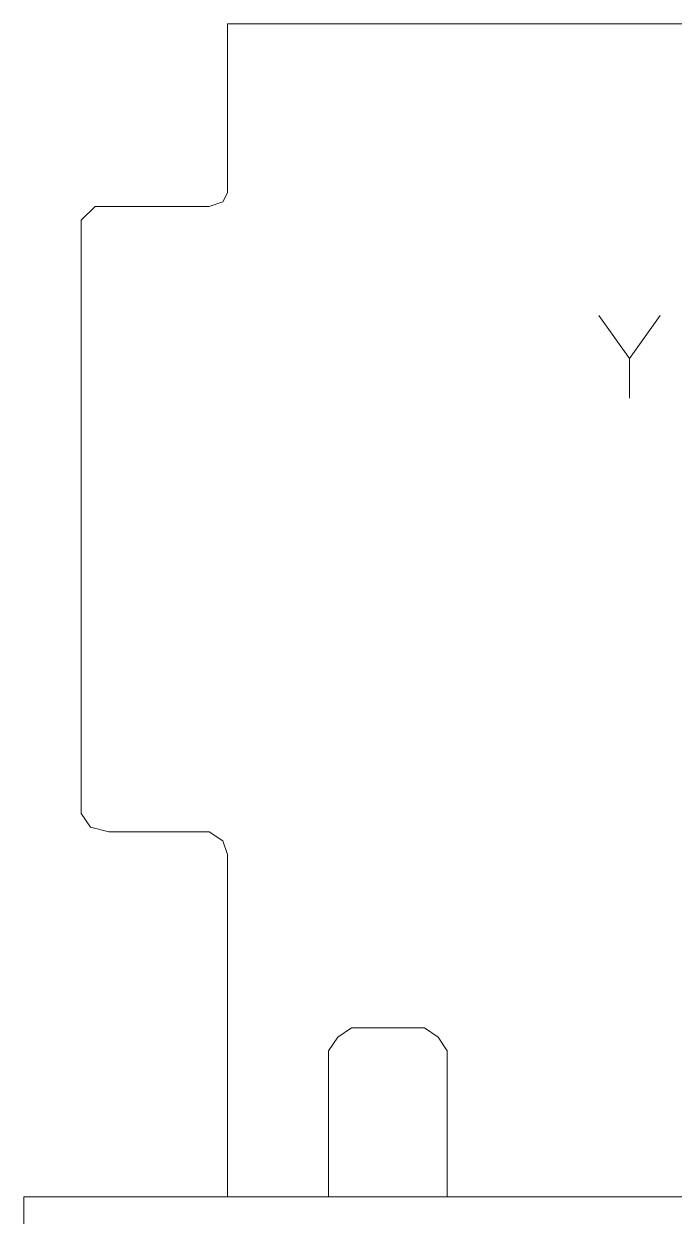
# Model space of a CAD drawing. Header units: inches. Extents: x -1.2 to 1.2, y -5.6 to 5.6.
# Drawn here: x -1.244 to -0.683, y 4.57 to 5.598 of the extents above; entities that cross this region are included whole.
import ezdxf

# ---------------------------------------------------------------- set-up
doc = ezdxf.new("R2010")
doc.units = ezdxf.units.IN
doc.header["$MEASUREMENT"] = 0
doc.layers.add('Layer 1', color=7, linetype='Continuous')

msp = doc.modelspace()

# ---------------------------------------------------------------- linework, layer by layer
at = {"layer": 'Layer 1', "lineweight": 9}
for points in [[(-1.0685, 5.4567), (-1.0685, 5.4567), (-1.0685, 5.5984), (-1.0685, 5.5984)], [(-1.0685, 5.5984), (-1.0685, 5.5984), (0.8395, 5.5984), (0.8395, 5.5984)], [(-1.0724, 5.4449), (-1.0724, 5.4449), (-1.0685, 5.4528), (-1.0685, 5.4528)], [(-1.0685, 5.4528), (-1.0685, 5.4528), (-1.0685, 5.4567), (-1.0685, 5.4567)], [(-1.1945, 5.4291), (-1.1945, 5.4291), (-1.1827, 5.4409), (-1.1827, 5.4409)], [(-1.1827, 5.4409), (-1.1827, 5.4409), (-1.1787, 5.4409), (-1.1787, 5.4409)], [(-1.1787, 5.4409), (-1.1787, 5.4409), (-1.0842, 5.4409), (-1.0842, 5.4409)], [(-1.0842, 5.4409), (-1.0842, 5.4409), (-1.0724, 5.4449), (-1.0724, 5.4449)], [(-1.0842, 5.4409), (-1.0842, 5.4409), (-1.0842, 5.4409), (-1.0842, 5.4409)], [(-1.1945, 5.4252), (-1.1945, 5.4252), (-1.1945, 5.4291), (-1.1945, 5.4291)], [(-1.1945, 4.9213), (-1.1945, 4.9213), (-1.1945, 5.4252), (-1.1945, 5.4252)], [(-1.1945, 4.9173), (-1.1945, 4.9173), (-1.1945, 4.9213), (-1.1945, 4.9213)], [(-1.1866, 4.9055), (-1.1866, 4.9055), (-1.1945, 4.9173), (-1.1945, 4.9173)], [(-1.1709, 4.9016), (-1.1709, 4.9016), (-1.1866, 4.9055), (-1.1866, 4.9055)], [(-1.1669, 4.9016), (-1.1669, 4.9016), (-1.1709, 4.9016), (-1.1709, 4.9016)], [(-1.1551, 4.9016), (-1.1551, 4.9016), (-1.1669, 4.9016), (-1.1669, 4.9016)], [(-1.1079, 4.9016), (-1.1079, 4.9016), (-1.1551, 4.9016), (-1.1551, 4.9016)], [(-1.0882, 4.9016), (-1.0882, 4.9016), (-1.1079, 4.9016), (-1.1079, 4.9016)], [(-1.0842, 4.9016), (-1.0842, 4.9016), (-1.0882, 4.9016), (-1.0882, 4.9016)], [(-1.0724, 4.8937), (-1.0724, 4.8937), (-1.0842, 4.9016), (-1.0842, 4.9016)], [(-1.0685, 4.8819), (-1.0685, 4.8819), (-1.0724, 4.8937), (-1.0724, 4.8937)], [(-1.0685, 4.5866), (-1.0685, 4.5866), (-1.0685, 4.8819), (-1.0685, 4.8819)], [(-0.9615, 4.7323), (-0.9615, 4.7323), (-0.9733, 4.7244), (-0.9733, 4.7244)], [(-0.9576, 4.7323), (-0.9576, 4.7323), (-0.9615, 4.7323), (-0.9615, 4.7323)], [(-0.9458, 4.7323), (-0.9458, 4.7323), (-0.9576, 4.7323), (-0.9576, 4.7323)], [(-0.9143, 4.7323), (-0.9143, 4.7323), (-0.9458, 4.7323), (-0.9458, 4.7323)], [(-0.9024, 4.7323), (-0.9024, 4.7323), (-0.9143, 4.7323), (-0.9143, 4.7323)], [(-0.8985, 4.7323), (-0.8985, 4.7323), (-0.9024, 4.7323), (-0.9024, 4.7323)], [(-0.8867, 4.7244), (-0.8867, 4.7244), (-0.8985, 4.7323), (-0.8985, 4.7323)], [(-0.9733, 4.7244), (-0.9733, 4.7244), (-0.9812, 4.7126), (-0.9812, 4.7126)], [(-0.8788, 4.7126), (-0.8788, 4.7126), (-0.8867, 4.7244), (-0.8867, 4.7244)], [(-0.9812, 4.7126), (-0.9812, 4.7126), (-0.9812, 4.7087), (-0.9812, 4.7087)], [(-0.8788, 4.7087), (-0.8788, 4.7087), (-0.8788, 4.7126), (-0.8788, 4.7126)], [(-0.9812, 4.7087), (-0.9812, 4.7087), (-0.9812, 4.5866), (-0.9812, 4.5866)], [(-0.8788, 4.5866), (-0.8788, 4.5866), (-0.8788, 4.7087), (-0.8788, 4.7087)], [(1.2441, 4.5866), (1.2441, 4.5866), (-1.2441, 4.5866), (-1.2441, 4.5866)], [(-1.2441, 4.5866), (-1.2441, 4.5866), (-1.2441, -5.5984), (-1.2441, -5.5984)]]:
    msp.add_open_spline(points, degree=3, dxfattribs=at)
at = {"layer": 'Layer 1', "color": 1, "lineweight": 9}
msp.add_open_spline([(-0.7216, 5.3099), (-0.7216, 5.3099), (-0.6952, 5.3469), (-0.6952, 5.3469), (-0.6952, 5.3469), (-0.6952, 5.3469), (-0.7216, 5.3099), (-0.7216, 5.3099), (-0.7216, 5.3099), (-0.7216, 5.3099), (-0.7481, 5.3469), (-0.7481, 5.3469), (-0.7481, 5.3469), (-0.7481, 5.3469), (-0.7216, 5.3099), (-0.7216, 5.3099), (-0.7216, 5.3099), (-0.7216, 5.3099), (-0.7216, 5.2755), (-0.7216, 5.2755), (-0.7216, 5.2755), (-0.7216, 5.2755), (-0.7216, 5.3099), (-0.7216, 5.3099)], degree=3, knots=[0, 0, 0, 0, 0.142857, 0.142857, 0.142857, 0.142857, 0.285714, 0.285714, 0.285714, 0.285714, 0.428571, 0.428571, 0.428571, 0.428571, 0.571429, 0.571429, 0.571429, 0.571429, 0.714286, 0.714286, 0.714286, 0.714286, 1, 1, 1, 1], dxfattribs=at)

doc.saveas('drawing.dxf')
